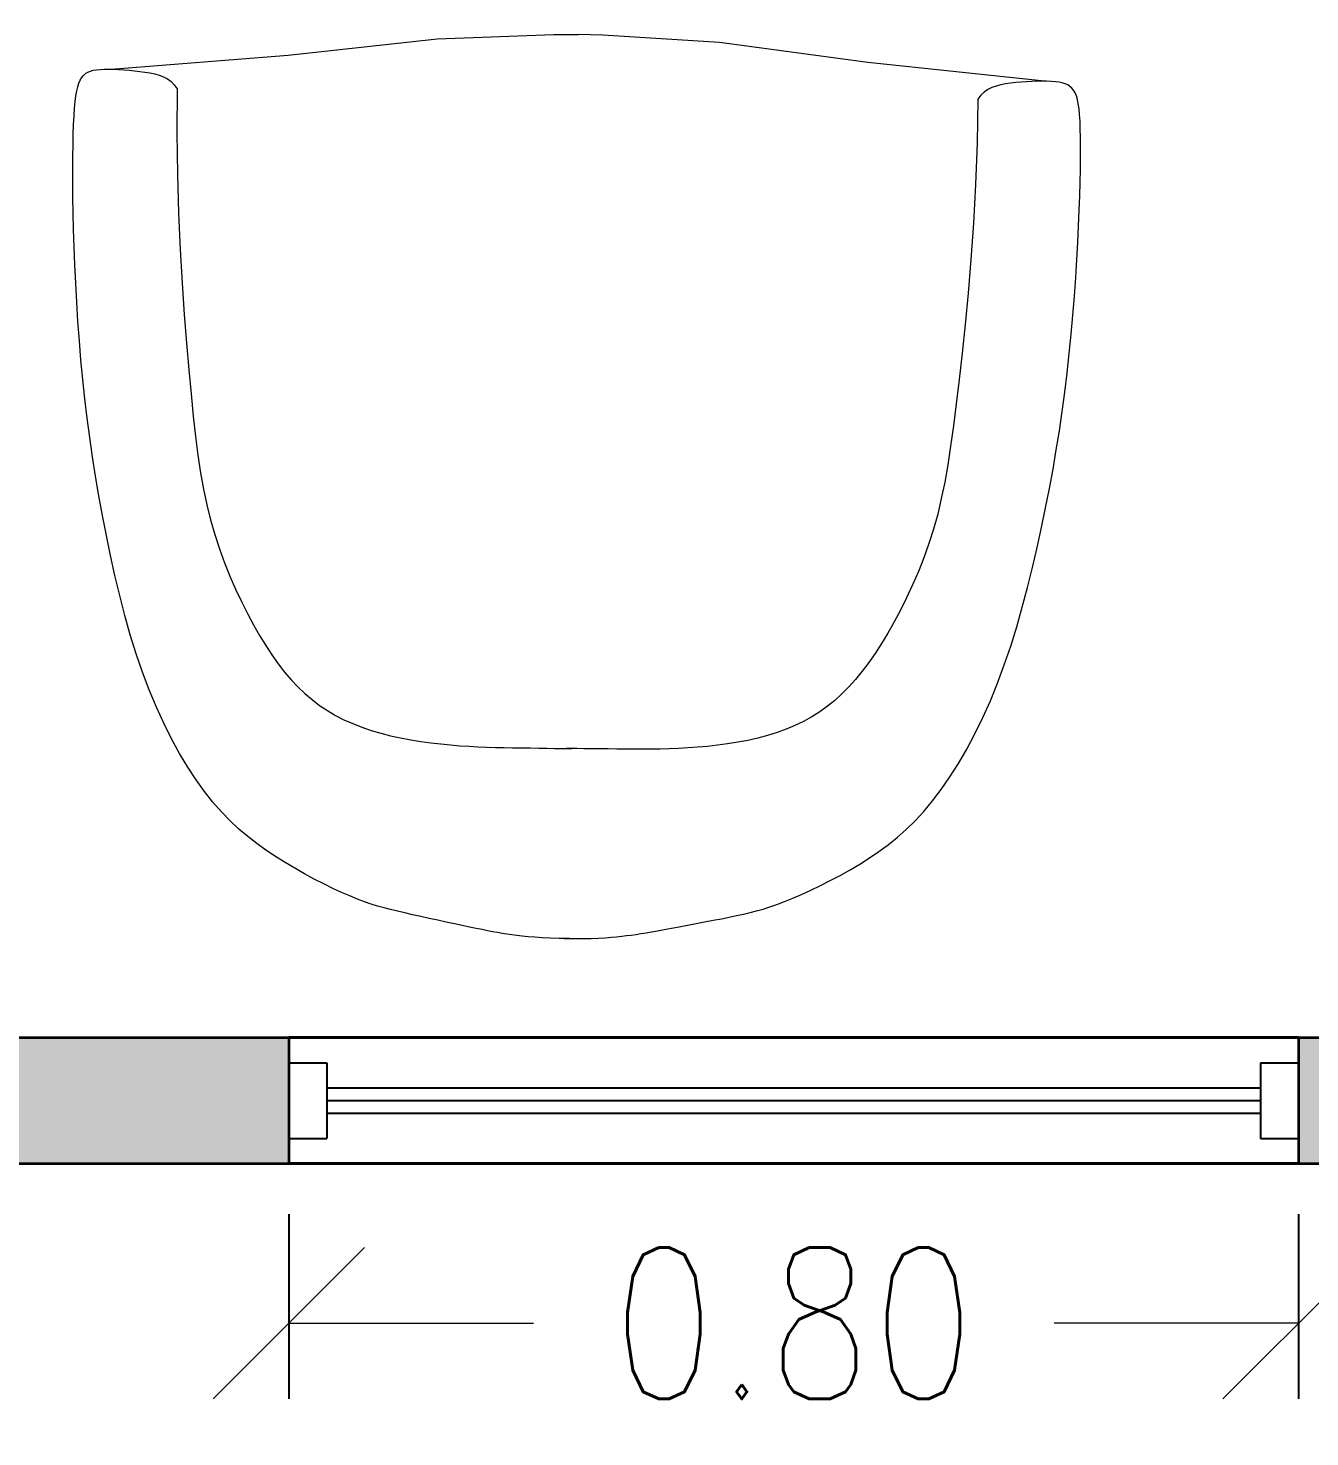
# Model space of a CAD drawing. Header units: inches. Extents: x 46.4 to 62.5, y 75.5 to 86.
# Drawn here: x 51.261 to 52.276, y 80.474 to 81.591 of the extents above; entities that cross this region are included whole.
import ezdxf

# ---------------------------------------------------------------- set-up
doc = ezdxf.new("R2010")
doc.units = ezdxf.units.IN
doc.header["$MEASUREMENT"] = 0
doc.linetypes.add('HIDDEN', pattern=[0.375, 0.25, -0.125])
doc.layers.get('DEFPOINTS').update_dxf_attribs({"color": 210})
for name, color, linetype, lineweight in [('A-ANNO-DIMS', 253, 'Continuous', 20), ('A-FLOR-LEVL', 7, 'Continuous', 35), ('A-FLOR-OVHD', 3, 'HIDDEN', 18), ('A-FURNITURE', 7, 'Continuous', 20), ('A-GLAZ-FULL', 4, 'Continuous', 25), ('A-WALL-FULL-EXTR', 7, 'Continuous', 35), ('A-WALL-FULL-INTR', 7, 'Continuous', 35)]:
    doc.layers.add(name, color=color, linetype=linetype, lineweight=lineweight)
doc.layers.add('Retini', color=253, linetype='Continuous', plot=False)
doc.styles.add('E-ROMANS', font='romans.shx', dxfattribs={"width": 0.8})
doc.dimstyles.new('E-0100_ARW_18', dxfattribs={"dimscale": 0.001, "dimtxt": 180, "dimasz": 180, "dimexe": 90, "dimexo": 60, "dimgap": 90, "dimtad": 0, "dimzin": 0, "dimdsep": 46, "dimtxsty": 'E-ROMANS', "dimblk": 'OPEN90', "dimcen": 90, "dimclrd": 256, "dimclre": 256, "dimclrt": 256, "dimadec": 0, "dimazin": 0, "dimtfac": 1, "dimtmove": 1, "dimatfit": 3, "dimldrblk": 'OPEN90', "dimfxl": 1, "dimtfill": 1, "dimtolj": 1, "dimtzin": 0, "dimarcsym": 0})

# ---------------------------------------------------------------- blocks, each defined once
blk = doc.blocks.new('A$C0A122CAD')
at = {"color": 7}
for points in [[(-87.799, 66.835), (-88.462, 66.83), (-89.054, 66.818), (-89.583, 66.799), (-90.057, 66.774), (-90.484, 66.744), (-90.871, 66.71), (-91.226, 66.672), (-91.557, 66.632), (-91.872, 66.59), (-92.179, 66.546), (-92.486, 66.498), (-92.801, 66.445), (-93.132, 66.386), (-93.487, 66.321), (-93.874, 66.247), (-94.301, 66.164), (-94.774, 66.071), (-95.284, 65.97), (-95.82, 65.863), (-96.373, 65.751), (-96.931, 65.637), (-97.483, 65.523), (-98.018, 65.411), (-98.526, 65.303), (-99, 65.2), (-99.446, 65.098), (-99.874, 64.992), (-100.295, 64.878), (-100.718, 64.751), (-101.154, 64.607), (-101.613, 64.44), (-102.106, 64.245), (-102.639, 64.02), (-103.208, 63.766), (-103.806, 63.484), (-104.425, 63.177), (-105.059, 62.847), (-105.699, 62.496), (-106.339, 62.127), (-106.971, 61.742), (-107.589, 61.342), (-108.194, 60.922), (-108.788, 60.474), (-109.371, 59.991), (-109.945, 59.468), (-110.513, 58.896), (-111.075, 58.27), (-111.634, 57.582), (-112.19, 56.827), (-112.741, 56.006), (-113.284, 55.124), (-113.814, 54.182), (-114.33, 53.184), (-114.828, 52.132), (-115.305, 51.031), (-115.756, 49.883), (-116.181, 48.692), (-116.579, 47.464), (-116.952, 46.207), (-117.302, 44.928), (-117.628, 43.634), (-117.933, 42.333), (-118.218, 41.032), (-118.484, 39.738), (-118.733, 38.458), (-118.965, 37.189), (-119.18, 35.929), (-119.378, 34.676), (-119.561, 33.426), (-119.727, 32.177), (-119.879, 30.927), (-120.015, 29.672), (-120.136, 28.411), (-120.244, 27.152), (-120.339, 25.903), (-120.421, 24.672), (-120.491, 23.469), (-120.55, 22.301), (-120.599, 21.177), (-120.639, 20.106), (-120.67, 19.095), (-120.692, 18.147), (-120.706, 17.261), (-120.713, 16.439), (-120.712, 15.681), (-120.704, 14.989), (-120.69, 14.362), (-120.669, 13.802), (-120.642, 13.307), (-120.608, 12.876), (-120.566, 12.501), (-120.515, 12.178), (-120.454, 11.902), (-120.382, 11.667), (-120.297, 11.47), (-120.199, 11.303), (-120.086, 11.164), (-119.957, 11.049), (-119.81, 10.956), (-119.644, 10.882), (-119.456, 10.826), (-119.246, 10.786), (-119.012, 10.758), (-118.751, 10.742), (-118.463, 10.734), (-118.153, 10.735), (-117.825, 10.744), (-117.484, 10.761), (-117.137, 10.785), (-116.787, 10.816), (-116.44, 10.854), (-116.101, 10.897), (-115.774, 10.948), (-115.463, 11.01), (-115.168, 11.09), (-114.891, 11.193), (-114.634, 11.326), (-114.398, 11.493), (-114.185, 11.702), (-113.997, 11.957)], [(-88.167, 66.835), (-87.504, 66.83), (-86.912, 66.818), (-86.383, 66.799), (-85.909, 66.774), (-85.482, 66.744), (-85.095, 66.71), (-84.74, 66.672), (-84.409, 66.632), (-84.094, 66.59), (-83.787, 66.546), (-83.48, 66.498), (-83.165, 66.445), (-82.834, 66.386), (-82.479, 66.321), (-82.092, 66.247), (-81.665, 66.164), (-81.192, 66.071), (-80.682, 65.97), (-80.146, 65.863), (-79.593, 65.751), (-79.036, 65.637), (-78.484, 65.523), (-77.948, 65.411), (-77.44, 65.303), (-76.966, 65.2), (-76.52, 65.098), (-76.092, 64.992), (-75.671, 64.878), (-75.248, 64.751), (-74.812, 64.607), (-74.353, 64.44), (-73.86, 64.245), (-73.327, 64.02), (-72.758, 63.766), (-72.16, 63.484), (-71.541, 63.177), (-70.908, 62.847), (-70.267, 62.496), (-69.627, 62.127), (-68.995, 61.742), (-68.377, 61.342), (-67.772, 60.922), (-67.179, 60.474), (-66.596, 59.991), (-66.021, 59.468), (-65.453, 58.896), (-64.891, 58.27), (-64.332, 57.582), (-63.776, 56.827), (-63.225, 56.006), (-62.683, 55.124), (-62.152, 54.182), (-61.636, 53.184), (-61.138, 52.132), (-60.662, 51.031), (-60.21, 49.883), (-59.785, 48.692), (-59.387, 47.464), (-59.014, 46.207), (-58.665, 44.928), (-58.338, 43.634), (-58.033, 42.333), (-57.748, 41.032), (-57.482, 39.738), (-57.233, 38.458), (-57.001, 37.189), (-56.787, 35.929), (-56.588, 34.676), (-56.406, 33.426), (-56.239, 32.177), (-56.088, 30.927), (-55.951, 29.672), (-55.83, 28.411), (-55.722, 27.152), (-55.628, 25.903), (-55.546, 24.672), (-55.475, 23.469), (-55.416, 22.301), (-55.367, 21.177), (-55.327, 20.106), (-55.297, 19.095), (-55.274, 18.147), (-55.26, 17.261), (-55.253, 16.439), (-55.254, 15.681), (-55.262, 14.989), (-55.276, 14.362), (-55.297, 13.802), (-55.324, 13.307), (-55.358, 12.876), (-55.4, 12.501), (-55.451, 12.178), (-55.512, 11.902), (-55.585, 11.667), (-55.669, 11.47), (-55.768, 11.303), (-55.88, 11.164), (-56.009, 11.049), (-56.156, 10.956), (-56.322, 10.882), (-56.51, 10.826), (-56.72, 10.786), (-56.955, 10.758), (-57.216, 10.742), (-57.503, 10.734), (-57.814, 10.735), (-58.141, 10.744), (-58.482, 10.761), (-58.83, 10.785), (-59.18, 10.816), (-59.527, 10.854), (-59.865, 10.897), (-60.192, 10.948), (-60.503, 11.01), (-60.798, 11.09), (-61.075, 11.193), (-61.332, 11.326), (-61.568, 11.493), (-61.781, 11.702), (-61.969, 11.957)], [(-113.997, 11.957), (-113.973, 14.82), (-113.905, 17.509), (-113.8, 20.029), (-113.667, 22.382), (-113.513, 24.572), (-113.345, 26.602), (-113.172, 28.475), (-112.999, 30.194), (-112.834, 31.766), (-112.672, 33.204), (-112.508, 34.525), (-112.336, 35.743), (-112.153, 36.876), (-111.95, 37.94), (-111.725, 38.951), (-111.47, 39.925), (-111.183, 40.875), (-110.866, 41.801), (-110.523, 42.702), (-110.16, 43.573), (-109.78, 44.413), (-109.387, 45.218), (-108.987, 45.987), (-108.584, 46.715), (-108.182, 47.402), (-107.778, 48.048), (-107.37, 48.654), (-106.957, 49.222), (-106.536, 49.752), (-106.104, 50.246), (-105.66, 50.706), (-105.2, 51.132), (-104.723, 51.525), (-104.229, 51.888), (-103.716, 52.22), (-103.184, 52.524), (-102.633, 52.8), (-102.063, 53.049), (-101.474, 53.273), (-100.864, 53.472), (-100.235, 53.649), (-99.59, 53.803), (-98.935, 53.936), (-98.275, 54.051), (-97.616, 54.148), (-96.961, 54.229), (-96.317, 54.296), (-95.688, 54.349), (-95.078, 54.391), (-94.485, 54.422), (-93.905, 54.444), (-93.336, 54.46), (-92.772, 54.469), (-92.212, 54.475), (-91.651, 54.478), (-91.085, 54.479), (-90.515, 54.481), (-89.955, 54.483), (-89.423, 54.485), (-88.936, 54.486), (-88.513, 54.486), (-88.17, 54.484), (-87.926, 54.48), (-87.799, 54.475)], [(-61.969, 11.957), (-61.993, 14.82), (-62.061, 17.509), (-62.166, 20.029), (-62.299, 22.382), (-62.453, 24.572), (-62.621, 26.602), (-62.795, 28.475), (-62.967, 30.194), (-63.133, 31.766), (-63.295, 33.204), (-63.459, 34.525), (-63.63, 35.743), (-63.814, 36.876), (-64.016, 37.94), (-64.241, 38.951), (-64.496, 39.925), (-64.783, 40.875), (-65.1, 41.801), (-65.443, 42.702), (-65.806, 43.573), (-66.187, 44.413), (-66.579, 45.218), (-66.979, 45.987), (-67.382, 46.715), (-67.785, 47.402), (-68.189, 48.048), (-68.596, 48.654), (-69.009, 49.222), (-69.43, 49.752), (-69.862, 50.246), (-70.306, 50.706), (-70.766, 51.132), (-71.243, 51.525), (-71.738, 51.888), (-72.251, 52.22), (-72.782, 52.524), (-73.333, 52.8), (-73.903, 53.049), (-74.492, 53.273), (-75.102, 53.472), (-75.731, 53.649), (-76.376, 53.803), (-77.031, 53.936), (-77.691, 54.051), (-78.351, 54.148), (-79.005, 54.229), (-79.65, 54.296), (-80.279, 54.349), (-80.888, 54.391), (-81.481, 54.422), (-82.061, 54.444), (-82.63, 54.46), (-83.194, 54.469), (-83.754, 54.475), (-84.315, 54.478), (-84.881, 54.479), (-85.451, 54.481), (-86.011, 54.483), (-86.543, 54.485), (-87.03, 54.486), (-87.453, 54.486), (-87.796, 54.484), (-88.04, 54.48), (-88.167, 54.475)], [(-118.308, 10.735), (-106.82, 9.679), (-97.157, 8.493), (-89.577, 8.119), (-87.983, 8.104)], [(-57.658, 10.735), (-69.146, 9.679), (-78.81, 8.493), (-86.389, 8.119), (-87.983, 8.104)]]:
    blk.add_lwpolyline(points, dxfattribs=at)
blk = doc.blocks.new('_Oblique')
at = {"color": 0, "linetype": 'ByBlock', "lineweight": -2}
blk.add_line((-0.5, -0.5), (0.5, 0.5), dxfattribs=at)
blk = doc.blocks.new('*D43')
at = {"layer": 'A-ANNO-DIMS', "linetype": 'Continuous', "lineweight": -2, "transparency": 16777216}
for p, q in [((51.4673, 80.6509), (51.4673, 80.5044)), ((52.2673, 80.6509), (52.2673, 80.5044))]:
    blk.add_line(p, q, dxfattribs=at)
at = {"layer": 'A-ANNO-DIMS', "transparency": 16777216}
for p, q in [((51.4673, 80.5644), (51.661, 80.5644)), ((52.2673, 80.5644), (52.0736, 80.5644))]:
    blk.add_line(p, q, dxfattribs=at)
at = {"layer": 'DEFPOINTS', "color": 0, "linetype": 'Continuous', "transparency": 16777216}
for p in [(51.4673, 80.6909), (52.2673, 80.6909), (52.2673, 80.5644)]:
    blk.add_point(p, dxfattribs=at)
at = {"layer": 'A-ANNO-DIMS', "linetype": 'Continuous', "transparency": 16777216, "xscale": 0.12, "yscale": 0.12, "zscale": 0.12, "rotation": 180}
blk.add_blockref('_Oblique', (51.4673, 80.5644), dxfattribs=at)
at = {"layer": 'A-ANNO-DIMS', "linetype": 'Continuous', "transparency": 16777216, "xscale": 0.12, "yscale": 0.12, "zscale": 0.12}
blk.add_blockref('_Oblique', (52.2673, 80.5644), dxfattribs=at)
at = {"layer": 'A-ANNO-DIMS', "linetype": 'Continuous', "transparency": 16777216, "insert": (51.8673, 80.5644), "char_height": 0.12, "attachment_point": 5, "style": 'E-ROMANS', "bg_fill": 3, "box_fill_scale": 1.25, "bg_fill_color": 256, "bg_fill_true_color": 13158600, "bg_fill_transparency": 0}
blk.add_mtext('\\A1;0.80', dxfattribs=at)
blk = doc.blocks.new('_Open90')
at = {"color": 0, "linetype": 'ByBlock', "lineweight": -2}
for p, q in [((-0.5, 0.5), (0, 0)), ((0, 0), (-1, 0)), ((0, 0), (-0.5, -0.5))]:
    blk.add_line(p, q, dxfattribs=at)

msp = doc.modelspace()

# ---------------------------------------------------------------- hatches: boundary and pattern name
at = {"layer": 'Retini'}
h = msp.add_hatch(color=253, dxfattribs=at)
h.dxf.hatch_style = 1
h.paths.add_polyline_path([(51.4673, 80.7909), (51.0143, 80.7909, -0.001558), (51.0143, 80.7859), (51.0393, 80.7859), (51.0393, 80.6959), (51.0393, 80.6909), (51.4673, 80.6909)])
h = msp.add_hatch(color=253, dxfattribs=at)
h.dxf.hatch_style = 1
h.paths.add_polyline_path([(53.2393, 80.7909), (52.2673, 80.7909), (52.2673, 80.6909), (53.2393, 80.6909)])

# ---------------------------------------------------------------- linework, layer by layer
at = {"layer": 'A-FLOR-LEVL', "linetype": 'Continuous'}
for p, q in [((52.2673, 80.7909), (51.4673, 80.7909)), ((51.4673, 80.7909), (51.4673, 80.6909)), ((52.2673, 80.7909), (52.2673, 80.6909)), ((52.2673, 80.6909), (51.4673, 80.6909))]:
    msp.add_line(p, q, dxfattribs=at)
at = {"layer": 'A-FLOR-OVHD', "linetype": 'Continuous'}
msp.add_line((51.6173, 80.6909), (52.1173, 80.6909), dxfattribs=at)
at = {"layer": 'A-GLAZ-FULL', "linetype": 'Continuous'}
for p, q in [((51.4673, 80.7709), (51.4973, 80.7709)), ((52.2373, 80.7709), (52.2673, 80.7709)), ((51.4973, 80.7509), (52.2373, 80.7509)), ((51.4973, 80.7409), (52.2373, 80.7409)), ((51.4973, 80.7309), (52.2373, 80.7309)), ((51.4673, 80.7109), (51.4973, 80.7109)), ((52.2373, 80.7109), (52.2673, 80.7109))]:
    msp.add_line(p, q, dxfattribs=at)
at = {"layer": 'A-GLAZ-FULL', "linetype": 'Continuous', "ltscale": 0.001}
for p, q in [((51.4973, 80.7709), (51.4973, 80.7109)), ((52.2373, 80.7709), (52.2373, 80.7109))]:
    msp.add_line(p, q, dxfattribs=at)
at = {"layer": 'A-WALL-FULL-EXTR', "linetype": 'Continuous'}
msp.add_line((50.1893, 80.6909), (53.2393, 80.6909), dxfattribs=at)
at = {"layer": 'A-WALL-FULL-INTR', "linetype": 'Continuous'}
msp.add_line((51.0143, 80.7909), (53.2393, 80.7909), dxfattribs=at)

# ---------------------------------------------------------------- block references
at = {"layer": 'A-FURNITURE', "color": 7, "linetype": 'Continuous', "xscale": 0.01219900759473966, "yscale": 0.01219900759473966, "zscale": 0.01219900759473966, "rotation": 179.261987437987}
msp.add_blockref('A$C0A122CAD', (50.6247, 81.6983), dxfattribs=at)

# ---------------------------------------------------------------- next in the draw order: dimensions: what is measured, and where the dimension line sits
at = {"layer": 'A-ANNO-DIMS', "color": 7, "linetype": 'Continuous'}
dim = msp.add_linear_dim(base=(52.2673, 80.5644), p1=(51.4673, 80.6909), p2=(52.2673, 80.6909), dimstyle='E-0100_ARW_18', override={"dimtxt": 120, "dimasz": 120, "dimexe": 60, "dimexo": 40, "dimgap": 60, "dimblk": 'Oblique', "dimcen": 60, "dimlwd": 65535}, dxfattribs=at)
dim.commit()
dim.dimension.update_dxf_attribs({"geometry": '*D43', "text_midpoint": (51.8673, 80.5644)})

doc.saveas('drawing.dxf')
